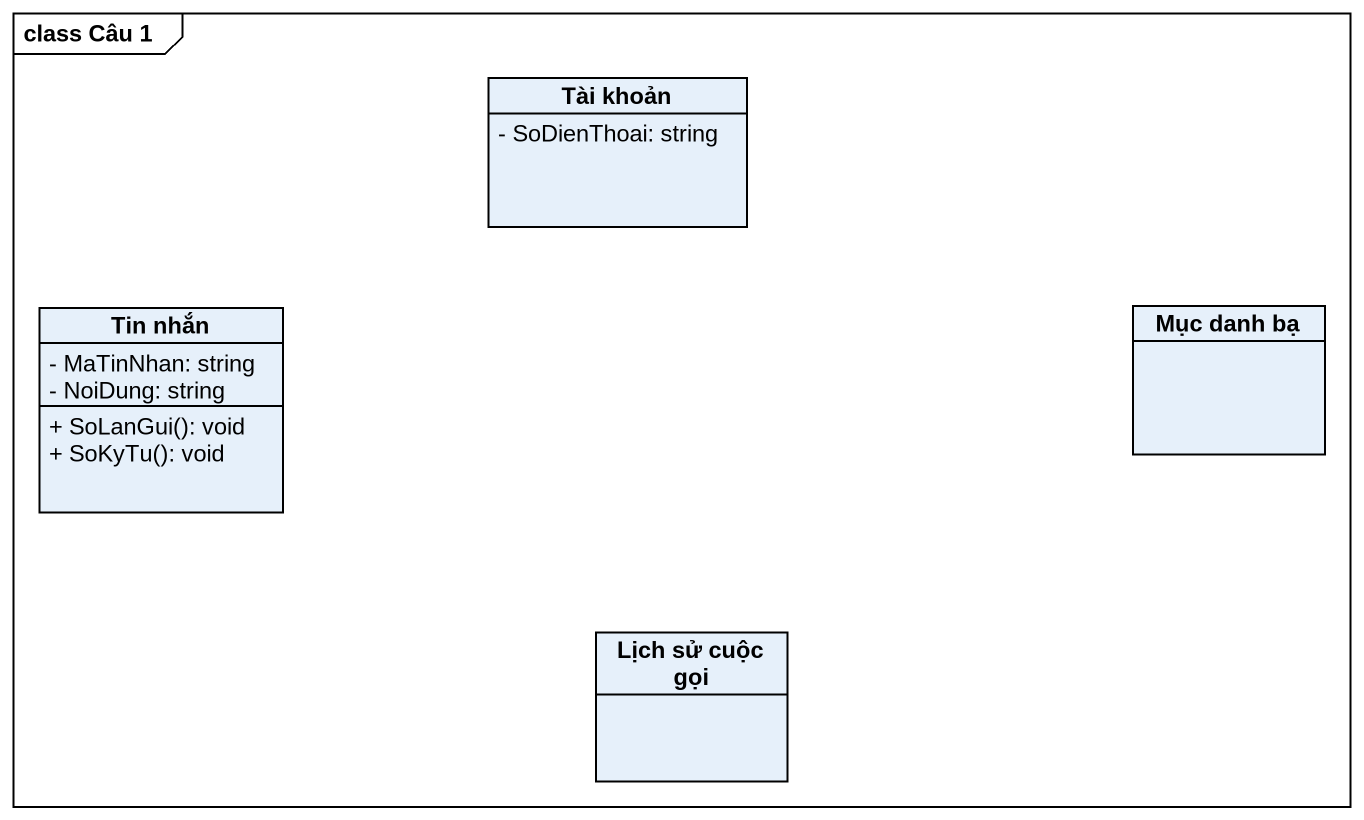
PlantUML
@startuml
mainframe class Câu 1
hide circle
hide empty members
skinparam classAttributeIconSize 0
class "Tài khoản" as Tài_khoản {
  - SoDienThoai: string
}
class "Tin nhắn" as Tin_nhắn {
  - MaTinNhan: string
  - NoiDung: string
  + SoLanGui(): void
  + SoKyTu(): void
}
class "Mục danh bạ" as Mục_danh_bạ
class "Lịch sử cuộc gọi" as Lịch_sử_cuộc_gọi
@enduml
